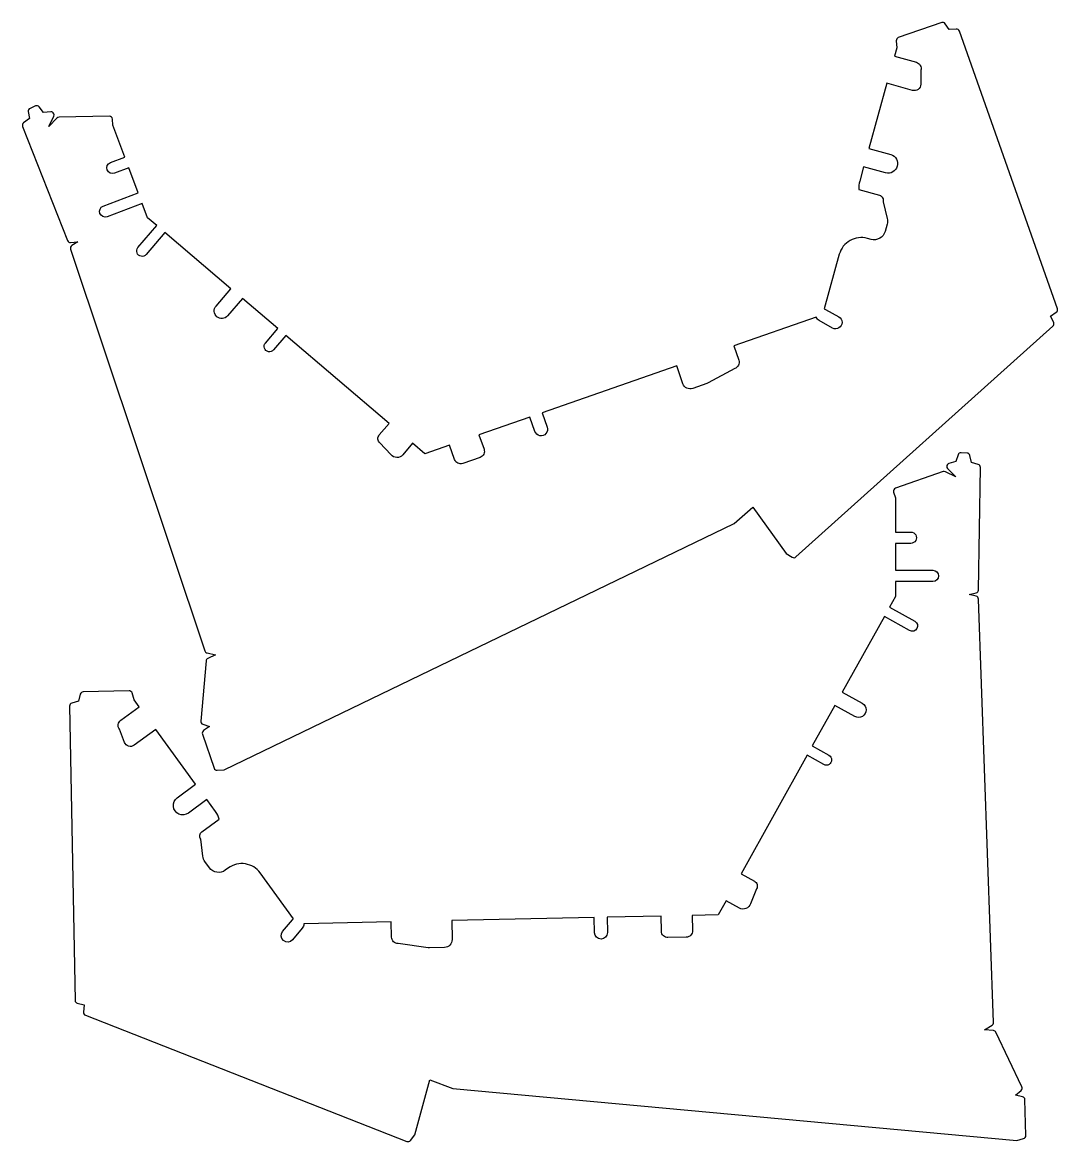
# Model space of a CAD drawing. Header units: millimetres. Extents: x 5122 to 6484, y -4882 to -3409.
import ezdxf

# ---------------------------------------------------------------- set-up
doc = ezdxf.new("R2010")
doc.units = ezdxf.units.MM
doc.layers.get('0').update_dxf_attribs({"linetype": 'CONTINUOUS'})

msp = doc.modelspace()

# ---------------------------------------------------------------- linework, layer by layer
for points in [[(6482.1, -3790.3, 0.339454), (6483.7, -3785.6), (6354.7, -3420.3, 0.339454), (6350.6, -3417.6), (6341.3, -3418.4), (6336, -3410.6, 0.339454), (6331.4, -3409.1), (6274.3, -3428.9, 0.339454), (6271.6, -3433), (6272.3, -3442.3), (6269.2, -3453.4), (6298.1, -3461.4, -0.414214), (6304, -3471.9), (6303.8, -3490.3, -0.492182), (6293, -3498.4), (6259.3, -3489), (6235.4, -3574.8), (6264.3, -3582.8, -1), (6257.6, -3606.9), (6228.7, -3598.8), (6223.5, -3617.6, 0.094132), (6222.6, -3628.8), (6249.5, -3636.3, -0.414214), (6254.3, -3644.9), (6259.7, -3666.8, -0.129026), (6259.6, -3674.4), (6256.9, -3684, -0.414214), (6238.4, -3694.4), (6233.6, -3693.1, 0.414214), (6196.7, -3714), (6176.7, -3785.7, -0.060581), (6178.6, -3786.5), (6196, -3796.3, -1), (6187.7, -3811.1), (6170.3, -3801.3, -0.182297), (6166.4, -3796.7), (6057.8, -3834.6), (6064.4, -3853.5, -0.414214), (6059.2, -3864.4), (6024.1, -3883.4, -0.0401), (6022.6, -3884), (6003.8, -3890.6, -0.414214), (5991, -3884.5), (5982.8, -3860.9), (5805.8, -3922.7), (5812.4, -3941.6, -1), (5796.3, -3947.2), (5789.7, -3928.3), (5722.7, -3951.7), (5729.3, -3970.6, -0.414214), (5724.1, -3981.4), (5701.4, -3989.3, -0.414214), (5690.6, -3984.1), (5684, -3965.2), (5651.6, -3976.5), (5635.4, -3962.7), (5622.4, -3978, -0.479157), (5606.8, -3977.5), (5592.4, -3962.3, -0.414214), (5591.6, -3951.7), (5604.5, -3936.5), (5468.6, -3820.8), (5452.4, -3839.9, -1), (5441.7, -3830.8), (5457.9, -3811.7), (5411.5, -3772.2), (5392, -3795.1, -1), (5376.8, -3782.1), (5396.2, -3759.3), (5309.4, -3685.4), (5284.8, -3714.3, -1), (5274.1, -3705.2), (5298.7, -3676.3), (5286.6, -3665.9), (5279.6, -3647.4), (5233.7, -3664.6, -1), (5228.4, -3650.6), (5274.3, -3633.3), (5261.9, -3600.4), (5243.2, -3607.4, -1), (5237.9, -3593.4), (5256.7, -3586.3), (5240.9, -3544.2), (5240.7, -3536.2, 0.414214), (5236.6, -3532.3), (5170.3, -3533.7, 0.198912), (5167.5, -3535), (5156.9, -3546), (5163.3, -3532.1, 0.198912), (5163.4, -3529.1), (5163.4, -3529, 0.339454), (5159.3, -3526.4), (5150, -3527.3), (5144.1, -3520, 0.339454), (5139.4, -3518.8), (5132.1, -3522, 0.339454), (5129.8, -3526.3), (5131.2, -3535.5), (5123.7, -3541.1, 0.339454), (5122.3, -3545.8), (5181.4, -3696, 0.339454), (5185.5, -3698.5), (5194.8, -3697.5), (5187, -3702.6, 0.339454), (5185.4, -3707.2), (5362, -4236, 0.267949), (5365, -4238.7), (5376.3, -4241), (5365.9, -4245.9, 0.267949), (5363.6, -4249.1), (5356.7, -4328.3, 0.339454), (5359.4, -4332.4), (5368.2, -4335.6), (5360.4, -4340.9, 0.339454), (5358.9, -4345.5), (5374.3, -4390.3, 0.339454), (5378.4, -4393), (5387.7, -4392.3), (6058.5, -4068.1), (6083.1, -4046.8), (6127, -4107.6), (6134.8, -4112.7, 0.339454), (6139.7, -4112.3), (6477.8, -3808.7, 0.339454), (6478.7, -3803.9), (6474.4, -3795.6)], [(6350, -3986.8), (6341, -3989.2, 0.339454), (6338.1, -3993.1), (6338.1, -3993.2, 0.198912), (6339.2, -3996), (6350.1, -4006.8), (6336.3, -4000.1, 0.198912), (6333.3, -4000), (6270.6, -4021.9, 0.414214), (6268.2, -4027), (6270.8, -4034.5), (6270.8, -4079.5), (6290.8, -4079.5, -1), (6290.7, -4094.5), (6270.7, -4094.5), (6270.7, -4129.7), (6319.7, -4129.8, -1), (6319.7, -4144.8), (6270.7, -4144.7), (6270.6, -4164.5), (6262.9, -4178.5), (6296.1, -4197, -1), (6289.2, -4209.2), (6256, -4190.7), (6200.6, -4290.3), (6226.8, -4304.9, -1), (6217.1, -4322.4), (6190.9, -4307.8), (6161.2, -4361.1), (6183, -4373.3, -1), (6176.2, -4385.5), (6154.4, -4373.3), (6067.5, -4529.3), (6085, -4539, -0.414214), (6087.9, -4549.2), (6079.8, -4568.6, -0.479157), (6065.3, -4574.4), (6047.8, -4564.7), (6037.5, -4583.3), (6003.2, -4584), (6003.6, -4604, -0.414214), (5995.3, -4612.7), (5971.3, -4613.2, -0.414214), (5962.6, -4604.9), (5962.2, -4584.9), (5891.2, -4586.5), (5891.7, -4606.5, -1), (5874.7, -4606.8), (5874.2, -4586.9), (5686.8, -4590.9), (5687.3, -4615.9, -0.414214), (5677.5, -4626.1), (5657.5, -4626.6, -0.0401), (5655.9, -4626.5), (5616.4, -4621, -0.414214), (5607.7, -4612.7), (5607.3, -4592.7), (5492.3, -4595.2, -0.182297), (5490.3, -4600.8), (5477.4, -4616.1, -1), (5464.4, -4605.2), (5477.3, -4589.9, -0.060581), (5478.8, -4588.5), (5435, -4528.2, 0.414214), (5393.1, -4521.6), (5389, -4524.6, -0.414214), (5368.1, -4521.3), (5362.2, -4513.2, -0.129026), (5359.4, -4506.1), (5356.8, -4483.7, -0.414214), (5358.3, -4473.9), (5380.9, -4457.5, 0.094132), (5376.1, -4447.4), (5364.6, -4431.6), (5340.4, -4449.3, -1), (5325.7, -4429.1), (5349.9, -4411.4), (5297.5, -4339.5), (5269.2, -4360.1, -0.492182), (5256.3, -4356.3), (5249.6, -4339.1, -0.414214), (5251.5, -4327.2), (5275.8, -4309.6), (5269, -4300.3), (5266.4, -4291.3, 0.339454), (5262.4, -4288.4), (5202, -4289.9, 0.339454), (5198.2, -4292.9), (5196, -4302), (5187, -4304.6, 0.339454), (5184.1, -4308.5), (5191.3, -4695.9, 0.339454), (5194.3, -4699.7), (5203.4, -4701.9), (5202.3, -4711.2, 0.339454), (5204.9, -4715.4), (5627.9, -4881.4, 0.339454), (5632.5, -4880.1), (5638.1, -4872.6), (5657.9, -4800.2), (5688.5, -4811.6), (6430.3, -4880.4), (6439.2, -4877.7, 0.339454), (6442.1, -4873.8), (6440.9, -4826.4, 0.339454), (6437.8, -4822.6), (6428.7, -4820.4), (6435.9, -4814.3, 0.339454), (6436.9, -4809.6), (6402.7, -4737.8, 0.267949), (6399.4, -4735.5), (6387.9, -4734.6), (6397.7, -4728.5, 0.267949), (6399.6, -4724.9), (6379.8, -4167.8, 0.339454), (6376.7, -4164), (6367.6, -4161.9), (6376.7, -4159.7, 0.339454), (6379.7, -4155.9), (6382.4, -3994.5, 0.339454), (6379.5, -3990.5), (6370.5, -3988), (6368.6, -3978.8, 0.339454), (6364.9, -3975.6), (6357, -3975.2, 0.339454), (6353, -3977.9)]]:
    msp.add_lwpolyline(points, format="xyb", close=True)

doc.saveas('drawing.dxf')
